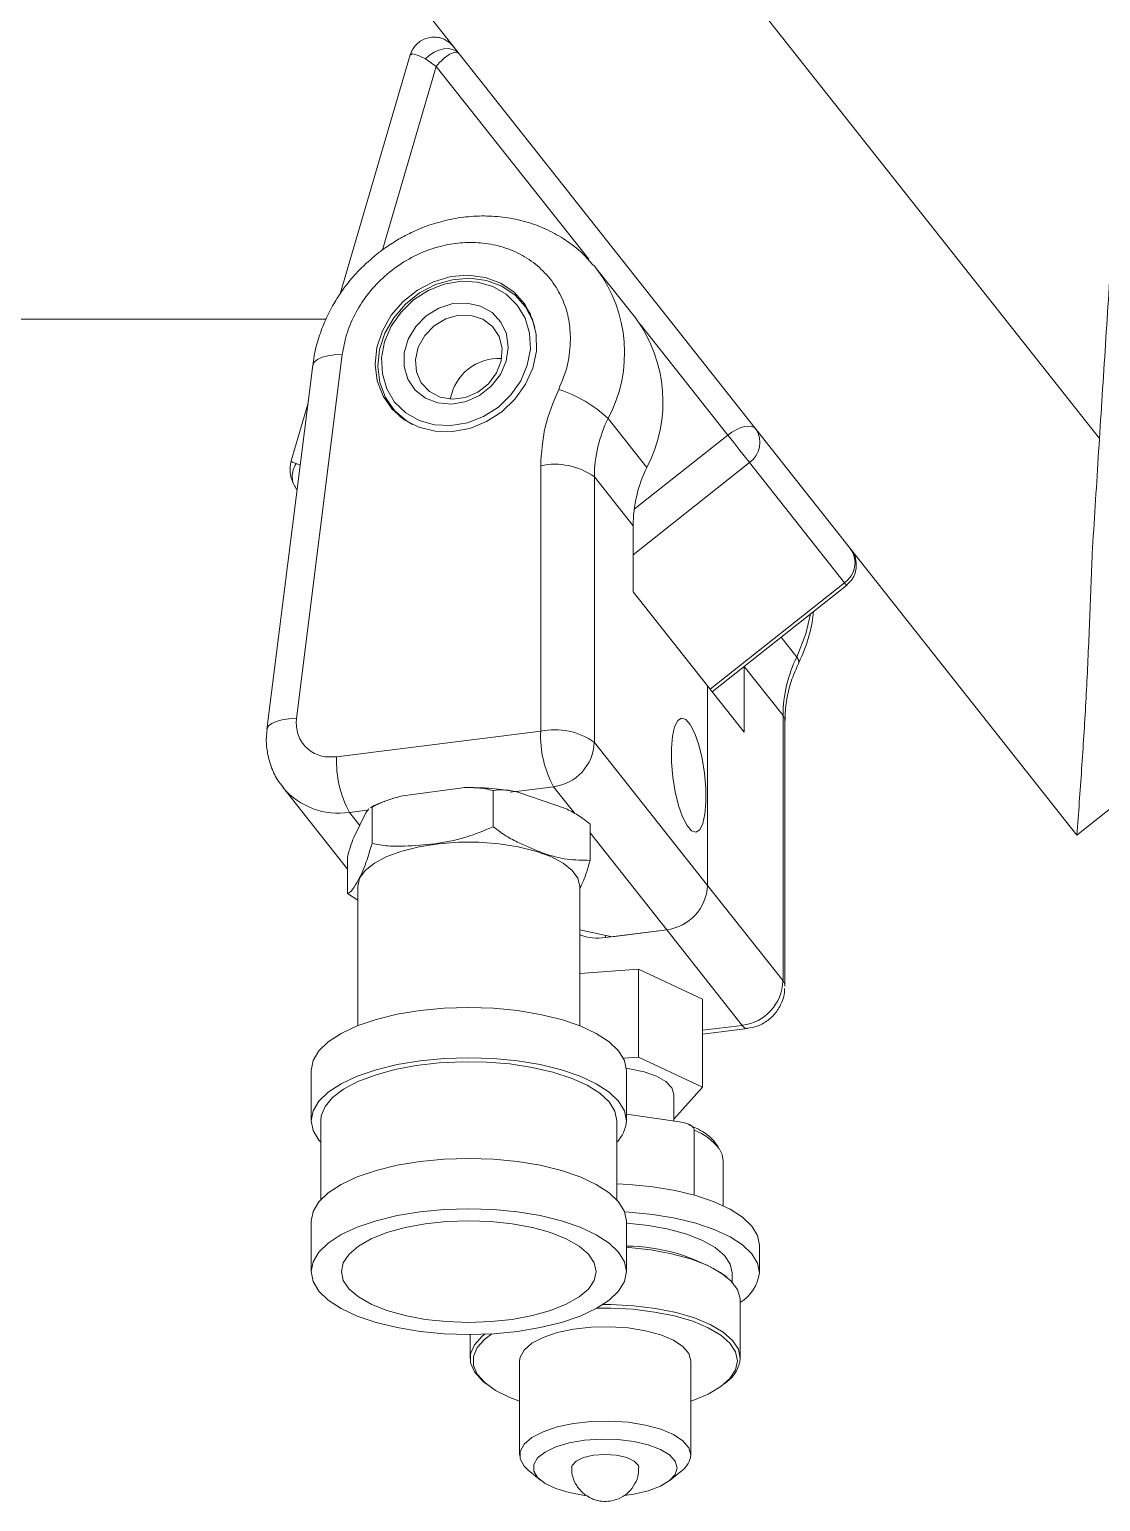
# Model space of a CAD drawing. Header units: millimetres. Extents: x -133 to 8217, y -787 to 7844.
# Drawn here: x 1744.2 to 1843.4, y 6472.9 to 6609.3 of the extents above; entities that cross this region are included whole.
import ezdxf

# ---------------------------------------------------------------- set-up
doc = ezdxf.new("R2010")
doc.units = ezdxf.units.MM
doc.header["$MEASUREMENT"] = 0
doc.layers.add('00_pen 0.10', color=140, linetype='Continuous')
doc.layers.add('00_pen 0.25', color=3, linetype='Continuous')

msp = doc.modelspace()

# ---------------------------------------------------------------- linework, layer by layer
at = {"layer": '00_pen 0.10', "lineweight": 15}
for radius in [2500, 2412.94]:
    msp.add_arc((1864.04, 4407.22), radius, 60, 120, dxfattribs=at)
at = {"layer": '00_pen 0.25', "lineweight": 15}
for p, q in [((1843.31, 6571.4), (1782.51, 6648.27)), ((1780.16, 6611.87), (1841.22, 6534.67)), ((1779.46, 6606.92), (1772.96, 6584.79)), ((1776.88, 6588.86), (1781.87, 6605.86)), ((1781.87, 6605.86), (1780.87, 6606.56)), ((1781.87, 6605.86), (1795.99, 6588.01)), ((1796.72, 6587.12), (1796.48, 6587.41)), ((1800.31, 6582.58), (1796.72, 6587.12)), ((1790.07, 6583.69), (1789.92, 6583.89)), ((1699.04, 6582.46), (1771.64, 6582.46)), ((1800.74, 6582), (1808.87, 6571.71)), ((1768.92, 6545.47), (1773.16, 6579.19)), ((1770.42, 6578.18), (1766.18, 6544.46)), ((1769.97, 6574.59), (1768.42, 6569.32)), ((1777.77, 6574.27), (1777.92, 6574.08)), ((1797.79, 6573.26), (1801.38, 6568.72)), ((1800.21, 6564.86), (1808.87, 6571.71)), ((1768.87, 6569.09), (1769.26, 6568.94)), ((1810.89, 6569.17), (1800.1, 6560.64)), ((1810.89, 6569.17), (1819.69, 6558.04)), ((1791.54, 6568.87), (1791.54, 6544.29)), ((1796.51, 6543.26), (1796.51, 6567.84)), ((1800.1, 6563.3), (1796.51, 6567.84)), ((1768.78, 6566.96), (1768.93, 6566.69)), ((1800.1, 6563.3), (1800.1, 6557.21)), ((1842.63, 6560.73), (1842.59, 6559.61)), ((1806.99, 6548.5), (1800.1, 6557.21)), ((1807.24, 6548.19), (1819.69, 6558.04)), ((1807.42, 6547.95), (1819.88, 6557.8)), ((1819.69, 6558.04), (1819.88, 6557.8)), ((1813.81, 6553), (1815.26, 6551.16)), ((1810.4, 6550.29), (1810.4, 6544.2)), ((1813.99, 6545.75), (1810.4, 6550.29)), ((1806.99, 6530.01), (1806.99, 6548.5)), ((1806.99, 6548.5), (1806.99, 6530.01)), ((1810.4, 6544.2), (1806.99, 6548.5)), ((1768.89, 6545.03), (1768.92, 6545.47)), ((1813.99, 6545.75), (1813.99, 6521.16)), ((1814.17, 6520.69), (1814.17, 6545.27)), ((1791.54, 6544.29), (1772.62, 6541.91)), ((1796.51, 6543.26), (1806.99, 6530.01)), ((1767.64, 6539.11), (1773.64, 6531.52)), ((1778.77, 6538.31), (1784.3, 6539.06)), ((1789.28, 6538.71), (1792.73, 6539.15)), ((1794.69, 6536.67), (1792.73, 6539.15)), ((1787.15, 6538.8), (1787.15, 6535.45)), ((1788.71, 6538.64), (1789.18, 6538.7)), ((1789.43, 6538.66), (1793.84, 6537.13)), ((1773.82, 6536.77), (1775.46, 6536.98)), ((1774.77, 6535.57), (1773.82, 6536.77)), ((1774.22, 6534.45), (1775.34, 6536.74)), ((1775.34, 6536.74), (1775.63, 6537.11)), ((1775.78, 6537.2), (1775.92, 6537.27)), ((1775.92, 6533.91), (1775.92, 6537.27)), ((1796.11, 6535.69), (1796.11, 6532.33)), ((1803.21, 6525.9), (1796.11, 6534.88)), ((1841.22, 6534.67), (1841.22, 6534.67)), ((1773.64, 6532.62), (1773.64, 6529.26)), ((1774.59, 6529.91), (1774.59, 6517.01)), ((1795.16, 6517.01), (1795.16, 6529.91)), ((1806.99, 6530.01), (1813.99, 6521.16)), ((1773.64, 6529.26), (1774.59, 6528.65)), ((1795.16, 6525.88), (1798.15, 6525.26)), ((1803.21, 6525.9), (1797.54, 6525.18)), ((1797.54, 6525.39), (1797.54, 6525.18)), ((1798.15, 6525.26), (1803.21, 6525.9)), ((1810.21, 6517.05), (1803.21, 6525.9)), ((1795.16, 6521.86), (1800.61, 6522.25)), ((1800.61, 6522.25), (1806.54, 6519.47)), ((1800.61, 6522.25), (1800.61, 6514.1)), ((1806.54, 6511.31), (1806.54, 6519.47)), ((1810.21, 6517.05), (1806.54, 6516.59)), ((1806.54, 6516.23), (1810.7, 6516.76)), ((1800.61, 6514.1), (1799.2, 6514)), ((1806.54, 6511.31), (1800.61, 6514.1)), ((1770.27, 6512.88), (1770.27, 6508.22)), ((1799.48, 6508.22), (1799.48, 6512.88)), ((1803.87, 6508.35), (1806.54, 6511.31)), ((1803.87, 6508.2), (1803.87, 6510.66)), ((1771.16, 6508.22), (1771.16, 6500.9)), ((1798.59, 6500.9), (1798.59, 6508.22)), ((1799.48, 6508.83), (1804.39, 6508.12)), ((1805.76, 6507.34), (1805.76, 6501.34)), ((1808.44, 6500.36), (1808.44, 6504.49)), ((1770.27, 6498.9), (1770.27, 6494.24)), ((1799.48, 6494.24), (1799.48, 6498.9)), ((1811.81, 6494.12), (1811.81, 6496.68)), ((1809.27, 6493.27), (1809.27, 6494.12)), ((1808.78, 6493.73), (1808.56, 6493.92)), ((1810.03, 6486.2), (1810.03, 6491.56)), ((1785.01, 6488.42), (1785.01, 6486.2)), ((1789.58, 6485.97), (1789.58, 6477.24)), ((1805.46, 6477.24), (1805.46, 6485.97)), ((1786.25, 6484.04), (1786.48, 6483.85)), ((1808.56, 6483.85), (1808.78, 6484.03)), ((1790.37, 6475.86), (1791.51, 6474.92)), ((1803.52, 6474.91), (1804.67, 6475.86))]:
    msp.add_line(p, q, dxfattribs=at)
at = {"layer": '00_pen 0.25', "lineweight": 15, "flags": 128}
for points in [[(1780.87, 6606.56), (1781.24, 6606.9), (1781.67, 6607.17), (1782.11, 6607.37), (1782.56, 6607.48), (1782.99, 6607.51), (1783.38, 6607.44), (1783.71, 6607.29), (1783.97, 6607.05)], [(1787.95, 6573.88), (1789.17, 6575.06), (1790.14, 6576.43), (1790.81, 6577.93), (1791.14, 6579.49), (1791.13, 6581.05), (1790.76, 6582.52), (1790.07, 6583.84), (1789.08, 6584.94), (1787.84, 6585.78), (1786.4, 6586.32), (1784.83, 6586.53), (1783.22, 6586.39), (1781.62, 6585.92), (1780.12, 6585.15), (1778.79, 6584.09), (1777.69, 6582.82), (1776.87, 6581.37), (1776.37, 6579.83), (1776.21, 6578.26), (1776.4, 6576.74), (1776.93, 6575.33), (1777.78, 6574.11), (1778.9, 6573.14), (1780.25, 6572.44), (1781.76, 6572.07), (1783.36, 6572.04), (1784.97, 6572.34), (1786.53, 6572.96), (1787.95, 6573.88)], [(1779.65, 6572.7), (1779.11, 6573.03), (1778, 6573.99), (1777.17, 6575.2), (1776.64, 6576.58), (1776.45, 6578.08), (1776.61, 6579.63), (1777.11, 6581.16), (1777.92, 6582.58), (1779.01, 6583.84), (1780.32, 6584.88), (1781.8, 6585.65), (1783.37, 6586.11), (1784.97, 6586.24), (1786.51, 6586.04), (1787.93, 6585.51), (1789.16, 6584.68), (1790.14, 6583.59), (1790.82, 6582.29), (1791.01, 6581.69)], [(1787.62, 6574.31), (1786.25, 6573.43), (1784.76, 6572.85), (1783.22, 6572.59), (1781.7, 6572.67), (1780.28, 6573.07), (1779.03, 6573.79), (1778.01, 6574.78), (1777.28, 6576), (1776.87, 6577.38), (1776.8, 6578.86), (1777.08, 6580.36), (1777.69, 6581.8), (1778.6, 6583.11), (1779.76, 6584.24), (1781.12, 6585.11), (1782.61, 6585.7), (1784.16, 6585.96), (1785.68, 6585.88), (1787.1, 6585.47), (1788.35, 6584.76), (1789.37, 6583.76), (1790.1, 6582.55), (1790.51, 6581.16), (1790.58, 6579.69), (1790.3, 6578.19), (1789.69, 6576.75), (1788.78, 6575.43), (1787.62, 6574.31)], [(1780.93, 6582.76), (1782.11, 6583.48), (1783.4, 6583.89), (1784.72, 6583.95), (1785.96, 6583.67), (1787.03, 6583.07), (1787.85, 6582.18), (1788.37, 6581.08), (1788.53, 6579.84), (1788.34, 6578.56), (1787.8, 6577.33), (1786.96, 6576.25), (1785.88, 6575.39), (1784.63, 6574.82), (1783.31, 6574.58), (1782.02, 6574.69), (1780.86, 6575.14), (1779.9, 6575.89), (1779.23, 6576.9), (1778.88, 6578.08), (1778.9, 6579.35), (1779.26, 6580.61), (1779.96, 6581.78), (1780.93, 6582.76)], [(1781.66, 6581.84), (1780.79, 6580.94), (1780.2, 6579.86), (1779.94, 6578.7), (1780.03, 6577.57), (1780.48, 6576.55), (1781.23, 6575.75), (1782.23, 6575.23), (1783.38, 6575.05), (1784.57, 6575.2), (1785.72, 6575.69), (1786.7, 6576.47), (1787.44, 6577.47), (1787.87, 6578.6), (1787.96, 6579.76), (1787.68, 6580.85), (1787.08, 6581.77), (1786.19, 6582.44), (1785.11, 6582.79), (1783.92, 6582.81), (1782.74, 6582.48), (1781.66, 6581.84)], [(1790.63, 6582.85), (1790.29, 6583.4), (1790.07, 6583.69)], [(1770.42, 6578.18), (1770.43, 6578.23), (1770.57, 6578.49), (1770.86, 6578.73), (1771.28, 6578.92), (1771.82, 6579.06), (1772.45, 6579.15), (1773.16, 6579.19)], [(1777.92, 6574.08), (1778.15, 6573.8), (1778.61, 6573.35)], [(1808.87, 6571.71), (1809.25, 6571.99), (1809.64, 6572.21), (1810.03, 6572.38), (1810.41, 6572.5), (1810.75, 6572.54), (1811.05, 6572.52), (1811.29, 6572.44), (1811.46, 6572.29)], [(1808.87, 6571.71), (1809.14, 6571.38), (1809.42, 6571.02), (1809.71, 6570.65), (1810, 6570.29), (1810.27, 6569.95), (1810.51, 6569.64), (1810.72, 6569.38), (1810.89, 6569.17)], [(1816.55, 6555.17), (1816.1, 6553.3), (1815.26, 6551.16)], [(1841.22, 6534.67), (1844.05, 6536.91), (1846.95, 6539.2), (1849.91, 6541.54), (1852.92, 6543.93), (1855.99, 6546.36), (1859.11, 6548.82), (1862.27, 6551.32), (1865.47, 6553.85)], [(1815.44, 6550.63), (1815.46, 6550.68), (1815.43, 6550.89), (1815.26, 6551.16)], [(1766.18, 6544.46), (1766.19, 6544.51), (1766.33, 6544.78), (1766.62, 6545.01), (1767.04, 6545.2), (1767.58, 6545.35), (1768.21, 6545.44), (1768.92, 6545.47)], [(1805.91, 6534.93), (1805.51, 6535.06), (1805.1, 6535.55), (1804.69, 6536.35), (1804.32, 6537.42), (1804.01, 6538.67), (1803.79, 6540.04), (1803.67, 6541.41), (1803.65, 6542.71), (1803.75, 6543.83), (1803.94, 6544.71), (1804.23, 6545.28), (1804.58, 6545.51), (1804.99, 6545.38), (1805.4, 6544.9), (1805.81, 6544.09), (1806.18, 6543.03), (1806.49, 6541.77), (1806.71, 6540.4), (1806.83, 6539.03), (1806.85, 6537.73), (1806.75, 6536.61), (1806.56, 6535.73), (1806.27, 6535.16), (1805.91, 6534.93)], [(1814.17, 6545.27), (1814.15, 6545.44), (1813.99, 6545.75)], [(1795.16, 6529.91), (1794.99, 6530.67), (1794.47, 6531.4), (1793.62, 6532.07), (1792.48, 6532.68), (1791.07, 6533.19), (1789.46, 6533.59), (1787.69, 6533.86), (1785.82, 6534), (1783.92, 6534), (1782.06, 6533.86), (1780.29, 6533.59), (1778.67, 6533.19), (1777.27, 6532.68), (1776.13, 6532.07), (1775.28, 6531.4), (1774.76, 6530.67), (1774.59, 6529.91)], [(1813.99, 6521.16), (1814.15, 6520.86), (1814.17, 6520.69)], [(1799.48, 6512.88), (1799.3, 6513.79), (1798.76, 6514.68), (1797.89, 6515.52), (1796.69, 6516.3), (1795.2, 6516.99), (1793.46, 6517.59), (1791.5, 6518.06), (1789.39, 6518.41), (1787.16, 6518.63), (1784.87, 6518.7), (1782.59, 6518.63), (1780.36, 6518.42), (1778.24, 6518.07), (1776.29, 6517.59), (1774.55, 6517), (1773.06, 6516.3), (1771.86, 6515.52), (1770.98, 6514.68), (1770.45, 6513.79), (1770.27, 6512.88)], [(1771.16, 6506.22), (1770.98, 6506.42), (1770.45, 6507.31), (1770.27, 6508.22), (1770.45, 6509.13), (1770.98, 6510.02), (1771.86, 6510.86), (1773.06, 6511.64), (1774.54, 6512.34), (1776.29, 6512.93), (1778.24, 6513.41), (1780.36, 6513.76), (1782.59, 6513.97), (1784.87, 6514.04), (1787.16, 6513.97), (1789.39, 6513.76), (1791.5, 6513.41), (1793.46, 6512.93), (1795.2, 6512.33), (1796.69, 6511.64), (1797.89, 6510.86), (1798.76, 6510.02), (1799.3, 6509.13), (1799.48, 6508.22), (1799.48, 6508.22)], [(1798.59, 6508.22), (1798.41, 6509.09), (1797.88, 6509.95), (1797.02, 6510.76), (1795.84, 6511.5), (1794.37, 6512.16), (1792.66, 6512.72), (1790.75, 6513.16), (1788.69, 6513.47), (1786.53, 6513.65), (1784.32, 6513.68), (1782.13, 6513.58), (1780.01, 6513.33), (1778.02, 6512.95), (1776.2, 6512.45), (1774.61, 6511.84), (1773.28, 6511.14), (1772.26, 6510.36), (1771.56, 6509.53), (1771.2, 6508.66), (1771.16, 6508.22)], [(1803.87, 6510.66), (1803.69, 6511.27), (1803.14, 6511.84), (1802.27, 6512.34), (1801.13, 6512.75), (1799.77, 6513.03), (1799.47, 6513.07)], [(1808.44, 6504.49), (1808.34, 6505.09), (1808.06, 6505.63)], [(1799.48, 6498.9), (1799.3, 6499.81), (1798.76, 6500.7), (1797.88, 6501.54), (1796.69, 6502.32), (1795.2, 6503.02), (1793.46, 6503.61), (1791.5, 6504.09), (1789.38, 6504.44), (1787.16, 6504.65), (1784.87, 6504.72), (1782.59, 6504.65), (1780.36, 6504.44), (1778.24, 6504.09), (1776.29, 6503.61), (1774.54, 6503.02), (1773.06, 6502.32), (1771.86, 6501.55), (1770.98, 6500.7), (1770.45, 6499.81), (1770.27, 6498.9)], [(1811.81, 6496.68), (1811.63, 6497.58), (1811.11, 6498.45), (1810.25, 6499.27), (1809.08, 6500.03), (1807.62, 6500.71), (1805.92, 6501.29), (1804.01, 6501.76), (1801.93, 6502.1), (1799.75, 6502.31), (1798.59, 6502.37)], [(1799.48, 6494.24), (1799.3, 6493.33), (1798.76, 6492.44), (1797.88, 6491.6), (1796.69, 6490.82), (1795.2, 6490.12), (1793.46, 6489.53), (1791.5, 6489.05), (1789.38, 6488.7), (1787.16, 6488.49), (1784.87, 6488.42), (1782.59, 6488.49), (1780.36, 6488.7), (1778.24, 6489.05), (1776.29, 6489.53), (1774.54, 6490.12), (1773.06, 6490.82), (1771.86, 6491.6), (1770.98, 6492.44), (1770.45, 6493.33), (1770.27, 6494.24), (1770.45, 6495.15), (1770.98, 6496.04), (1771.86, 6496.89), (1773.06, 6497.67), (1774.54, 6498.36), (1776.29, 6498.95), (1778.24, 6499.43), (1780.36, 6499.78), (1782.59, 6499.99), (1784.87, 6500.07), (1787.16, 6499.99), (1789.38, 6499.78), (1791.5, 6499.43), (1793.46, 6498.95), (1795.2, 6498.36), (1796.69, 6497.66), (1797.88, 6496.88), (1798.76, 6496.04), (1799.3, 6495.15), (1799.48, 6494.24)], [(1799.31, 6499.78), (1799.75, 6499.75), (1801.93, 6499.54), (1804.01, 6499.2), (1805.92, 6498.73), (1807.62, 6498.15), (1809.08, 6497.47), (1810.25, 6496.71), (1811.11, 6495.88), (1811.63, 6495.01), (1811.81, 6494.12)], [(1796.67, 6494.24), (1796.49, 6493.42), (1795.96, 6492.63), (1795.09, 6491.89), (1793.91, 6491.22), (1792.46, 6490.64), (1790.77, 6490.17), (1788.91, 6489.82), (1786.92, 6489.61), (1784.87, 6489.54), (1782.82, 6489.61), (1780.84, 6489.82), (1778.97, 6490.17), (1777.29, 6490.64), (1775.83, 6491.22), (1774.65, 6491.89), (1773.78, 6492.63), (1773.25, 6493.43), (1773.07, 6494.24), (1773.25, 6495.06), (1773.78, 6495.85), (1774.65, 6496.59), (1775.83, 6497.27), (1777.29, 6497.85), (1778.97, 6498.32), (1780.84, 6498.66), (1782.82, 6498.88), (1784.87, 6498.95), (1786.92, 6498.88), (1788.91, 6498.66), (1790.77, 6498.32), (1792.46, 6497.85), (1793.91, 6497.27), (1795.09, 6496.59), (1795.96, 6495.85), (1796.49, 6495.06), (1796.67, 6494.24)], [(1799.48, 6498.74), (1799.56, 6498.74), (1801.54, 6498.52), (1803.39, 6498.18), (1805.07, 6497.71), (1806.52, 6497.13), (1807.69, 6496.46), (1808.56, 6495.72), (1809.09, 6494.94), (1809.27, 6494.12)], [(1799.48, 6496.49), (1799.69, 6496.47), (1801.74, 6496.26)], [(1801.74, 6496.26), (1803.67, 6495.9), (1805.42, 6495.43), (1806.95, 6494.84), (1808.2, 6494.16), (1809.15, 6493.4), (1809.76, 6492.59), (1810.02, 6491.75), (1810.03, 6491.56)], [(1796.74, 6490.85), (1798.04, 6490.85), (1800.1, 6490.75), (1802.09, 6490.5), (1803.94, 6490.13), (1805.62, 6489.64), (1807.05, 6489.04), (1808.22, 6488.35), (1809.07, 6487.6), (1809.6, 6486.8), (1809.77, 6485.97)], [(1797.31, 6491.19), (1798.05, 6491.19), (1800.15, 6491.08), (1802.18, 6490.83), (1804.08, 6490.45), (1805.78, 6489.95), (1807.25, 6489.34), (1808.44, 6488.64), (1809.31, 6487.86), (1809.85, 6487.05), (1810.03, 6486.2)], [(1789.58, 6485.97), (1789.63, 6486.31), (1790, 6486.98), (1790.72, 6487.6), (1791.76, 6488.15), (1793.06, 6488.59), (1794.58, 6488.91), (1796.23, 6489.09), (1797.95, 6489.13), (1799.64, 6489.02), (1801.24, 6488.77), (1802.66, 6488.38), (1803.84, 6487.89), (1804.72, 6487.3), (1805.27, 6486.65), (1805.46, 6485.97), (1805.46, 6485.97)], [(1786.25, 6484.04), (1786.12, 6484.15), (1785.41, 6484.95), (1785.05, 6485.78), (1785.05, 6486.63), (1785.41, 6487.46), (1786.12, 6488.26), (1786.35, 6488.45)], [(1789.58, 6482.25), (1788.67, 6482.59), (1787.36, 6483.23), (1786.35, 6483.96), (1785.66, 6484.74), (1785.31, 6485.56), (1785.31, 6486.39), (1785.66, 6487.2), (1786.35, 6487.98), (1787, 6488.48)], [(1809.77, 6485.97), (1809.6, 6485.14), (1809.07, 6484.34), (1808.22, 6483.59), (1807.05, 6482.9), (1805.62, 6482.3), (1805.46, 6482.25)], [(1790.37, 6475.86), (1790, 6476.23), (1789.63, 6476.89), (1789.63, 6477.58), (1790, 6478.25), (1790.72, 6478.87), (1791.76, 6479.41), (1793.06, 6479.86), (1794.58, 6480.18), (1796.23, 6480.36), (1797.95, 6480.4), (1799.64, 6480.29), (1801.24, 6480.03), (1802.66, 6479.65), (1803.84, 6479.15), (1804.72, 6478.56), (1805.27, 6477.92), (1805.46, 6477.24), (1805.46, 6477.24)], [(1795.7, 6473.51), (1795.61, 6473.52), (1794.18, 6473.77), (1792.94, 6474.14), (1791.95, 6474.61), (1791.25, 6475.16), (1790.9, 6475.76), (1790.9, 6476.38), (1791.25, 6476.98), (1791.95, 6477.53), (1792.94, 6478.01), (1794.18, 6478.37), (1795.61, 6478.62), (1797.13, 6478.73), (1798.68, 6478.69), (1800.16, 6478.51), (1801.5, 6478.2), (1802.63, 6477.78), (1803.48, 6477.26), (1804.01, 6476.68), (1804.19, 6476.07), (1804.19, 6476.07)], [(1794.4, 6476.07), (1794.44, 6476.28), (1794.81, 6476.69), (1795.5, 6477.02), (1796.44, 6477.24), (1797.5, 6477.31), (1798.57, 6477.24)], [(1798.57, 6477.24), (1799.51, 6477.03), (1800.21, 6476.7), (1800.59, 6476.29), (1800.64, 6476.07)], [(1804.19, 6476.07), (1804.01, 6475.46), (1803.48, 6474.88), (1802.63, 6474.36), (1801.5, 6473.94), (1800.16, 6473.63), (1799.31, 6473.51)]]:
    msp.add_lwpolyline(points, dxfattribs=at)
at = {"layer": '00_pen 0.25', "lineweight": 15}
for centre, radius, start, end in [((1786.38, 6579.35), 12.93, 331.8922, 36.9285), ((1789.73, 6574.79), 13.14, 332.461, 36.3597), ((1787.68, 6574.23), 4.59, 87.0266, 169.6562), ((1789.64, 6564.63), 11.86, 46.6489, 72.5172), ((1809.02, 6567.76), 12.51, 153.8917, 179.6022), ((1809.6, 6571.02), 2.25, 304.7736, 34.254), ((1792.86, 6562.73), 6.29, 54.4566, 102.0883), ((1812.61, 6563.22), 12.51, 153.8925, 179.6015), ((1818.41, 6559.89), 2.25, 304.77, 34.2574), ((1826.5, 6545.66), 12.51, 153.8922, 179.6018), ((1792.86, 6538.14), 6.29, 54.4567, 102.0882), ((1801.51, 6543.89), 9.98, 177.7196, 208.3811), ((1792.2, 6543.43), 4.31, 277.0587, 357.7255), ((1782.6, 6541.51), 9.98, 177.7202, 208.3807), ((1772.79, 6543.39), 6.7, 220.28, 278.8184), ((1802.68, 6530.18), 4.31, 277.0587, 357.7255), ((1796.85, 6529.9), 4.77, 249.248, 278.3866), ((1809.68, 6521.33), 4.31, 277.0635, 357.7241), ((1810.69, 6517.3), 0.544, 206.9052, 271.0635), ((1796.35, 6508.41), 3.13, 315.5134, 356.5132), ((1803.92, 6502.48), 5.2, 37.2986, 69.2391), ((1799.39, 6479.72), 16.89, 57.159, 89.721), ((1808.03, 6494.62), 3.81, 301.6873, 352.5778), ((1807.05, 6486.47), 2.99, 305.4419, 354.8611), ((1803.45, 6477.47), 2.02, 306.9755, 353.3226)]:
    msp.add_arc(centre, radius, start, end, dxfattribs=at)
for points, knots in [([(1846.77, 6625.51), (1846.66, 6623.77), (1846.45, 6620.54), (1846.16, 6616.04), (1845.92, 6612.23), (1845.68, 6608.42), (1845.34, 6603.16), (1844.9, 6596.31), (1844.36, 6587.82), (1843.79, 6578.93), (1843.2, 6569.71), (1842.82, 6563.69), (1842.63, 6560.73)], [0, 0, 0, 0, 0.079315, 0.147989, 0.206022, 0.253816, 0.32261, 0.447113, 0.568791, 0.714689, 0.859775, 1, 1, 1, 1]), ([(1783.59, 6607.53), (1783.51, 6607.63), (1783.31, 6607.89), (1782.89, 6608.24), (1782.38, 6608.48), (1781.86, 6608.59), (1781.3, 6608.57), (1780.75, 6608.42), (1780.26, 6608.13), (1779.89, 6607.77), (1779.61, 6607.36), (1779.51, 6607.07), (1779.46, 6606.94)], [0, 0, 0, 0, 0.095014, 0.238313, 0.325597, 0.422238, 0.526721, 0.633058, 0.735265, 0.831173, 0.91963, 1, 1, 1, 1]), ([(1783.97, 6607.05), (1783.88, 6607.11), (1783.75, 6607.2), (1783.42, 6607.13), (1783.04, 6606.96), (1782.49, 6606.58), (1782.07, 6606.1), (1781.87, 6605.86)], [0, 0, 0, 0, 0.238929, 0.366944, 0.500354, 0.749727, 1, 1, 1, 1]), ([(1779.5, 6606.91), (1779.52, 6606.96), (1779.56, 6607.07), (1780.04, 6606.96), (1780.6, 6606.69), (1780.87, 6606.56)], [0, 0, 0, 0, 0.254094, 0.63273, 1, 1, 1, 1]), ([(1796.44, 6587.42), (1796.11, 6587.79), (1795.34, 6588.69), (1793.89, 6589.79), (1792.19, 6590.76), (1790.4, 6591.45), (1788.51, 6591.88), (1786.57, 6592.05), (1784.63, 6591.96), (1782.75, 6591.64), (1781.05, 6591.13), (1779.63, 6590.53), (1778.36, 6589.86), (1777.31, 6589.2), (1776.65, 6588.7), (1776.39, 6588.5)], [0, 0, 0, 0, 0.069248, 0.164418, 0.252255, 0.34029, 0.428413, 0.516367, 0.603646, 0.689172, 0.770007, 0.837327, 0.892094, 0.957295, 1, 1, 1, 1]), ([(1773.16, 6579.19), (1773.27, 6579.79), (1773.49, 6581.04), (1774.27, 6582.9), (1775.39, 6584.69), (1776.86, 6586.31), (1778.6, 6587.65), (1780.49, 6588.66), (1782.43, 6589.3), (1784.34, 6589.59), (1786.24, 6589.55), (1788.11, 6589.17), (1789.89, 6588.41), (1791.47, 6587.28), (1792.75, 6585.85), (1793.66, 6584.19), (1794.2, 6582.43), (1794.27, 6581.2), (1794.3, 6580.6)], [0, 0, 0, 0, 0.058585, 0.120402, 0.184575, 0.250001, 0.315426, 0.379602, 0.441417, 0.5, 0.558584, 0.6204, 0.684577, 0.750002, 0.815424, 0.879602, 0.941419, 1, 1, 1, 1]), ([(1776.39, 6588.5), (1775.83, 6588.02), (1775.04, 6587.35), (1774, 6586.21), (1773.17, 6585.16), (1772.32, 6583.84), (1771.56, 6582.36), (1770.96, 6580.75), (1770.57, 6579.34), (1770.48, 6578.46), (1770.45, 6578.17)], [0, 0, 0, 0, 0.1781021, 0.2517731, 0.3737702, 0.5007081, 0.6369954, 0.7793625, 0.9265461, 1, 1, 1, 1]), ([(1794.3, 6580.6), (1794.26, 6579.81), (1794.16, 6578.24), (1793.52, 6576.71), (1793.21, 6575.95)], [0, 0, 0, 0, 0.500007, 1, 1, 1, 1]), ([(1793.21, 6575.95), (1792.72, 6574.79), (1791.76, 6572.47), (1791.61, 6570.07), (1791.54, 6568.87)], [0, 0, 0, 0, 0.499988, 1, 1, 1, 1]), ([(1768.43, 6569.32), (1768.4, 6569.2), (1768.33, 6568.95), (1768.3, 6568.38), (1768.4, 6567.67), (1768.64, 6567.2), (1768.76, 6566.95)], [0, 0, 0, 0, 0.200052, 0.42991, 0.696963, 1, 1, 1, 1]), ([(1768.44, 6569.31), (1768.43, 6569.31), (1768.39, 6569.28), (1768.51, 6569.21), (1768.76, 6569.13), (1768.87, 6569.09)], [0, 0, 0, 0, 0.087336, 0.570453, 1, 1, 1, 1]), ([(1768.87, 6569.09), (1768.77, 6568.89), (1768.57, 6568.49), (1768.5, 6567.83), (1768.57, 6567.3), (1768.73, 6567.04), (1768.78, 6566.96)], [0, 0, 0, 0, 0.2804694, 0.5733409, 0.866084, 1, 1, 1, 1]), ([(1819.88, 6557.8), (1820.09, 6558.01), (1820.39, 6558.3), (1820.66, 6558.86), (1820.8, 6559.42), (1820.77, 6560.11), (1820.6, 6560.73), (1820.34, 6561.02), (1820.24, 6561.13)], [0, 0, 0, 0, 0.2323453, 0.3326515, 0.5012426, 0.6843207, 0.8880083, 1, 1, 1, 1]), ([(1842.59, 6559.61), (1842.51, 6557.49), (1842.35, 6553.24), (1842.06, 6546.96), (1841.66, 6540.76), (1841.37, 6536.7), (1841.22, 6534.67)], [0, 0, 0, 0, 0.250157, 0.49999, 0.749822, 1, 1, 1, 1]), ([(1815.43, 6550.63), (1815.5, 6550.77), (1815.84, 6551.42), (1816.28, 6552.68), (1816.68, 6554.13), (1816.77, 6555.04), (1816.81, 6555.38)], [0, 0, 0, 0, 0.093753, 0.439305, 0.796548, 1, 1, 1, 1]), ([(1814.2, 6545.28), (1814.19, 6545.53), (1814.17, 6546.31), (1814.4, 6547.67), (1814.81, 6549.22), (1815.26, 6550.19), (1815.46, 6550.62)], [0, 0, 0, 0, 0.1439598, 0.4505778, 0.7510733, 1, 1, 1, 1]), ([(1766.21, 6544.46), (1766.17, 6544.2), (1766.08, 6543.51), (1766.18, 6542.35), (1766.52, 6541.04), (1767.03, 6539.91), (1767.52, 6539.31), (1767.71, 6539.07)], [0, 0, 0, 0, 0.133282, 0.3614452, 0.5971859, 0.8406631, 1, 1, 1, 1]), ([(1772.62, 6541.91), (1772.16, 6541.9), (1771.43, 6541.88), (1770.57, 6542.22), (1769.97, 6542.61), (1769.49, 6543.12), (1769.02, 6543.9), (1768.94, 6544.59), (1768.89, 6545.03)], [0, 0, 0, 0, 0.2394617, 0.3683671, 0.499996, 0.6316522, 0.7605462, 1, 1, 1, 1]), ([(1784.3, 6539.06), (1784.78, 6539.07), (1785.76, 6539.1), (1786.68, 6538.9), (1787.15, 6538.8)], [0, 0, 0, 0, 0.495183, 1, 1, 1, 1]), ([(1788.81, 6538.78), (1788.49, 6538.82), (1787.81, 6538.92), (1786.5, 6539.04), (1785.49, 6539.06), (1784.87, 6539.07)], [0, 0, 0, 0, 0.249135, 0.536314, 1, 1, 1, 1]), ([(1777.09, 6537.8), (1777.07, 6537.8), (1776.62, 6537.64), (1776.17, 6537.46), (1775.79, 6537.23), (1775.77, 6537.22)], [0, 0, 0, 0, 0.046988, 0.951788, 1, 1, 1, 1]), ([(1775.92, 6537.27), (1776.37, 6537.49), (1777.3, 6537.94), (1778.27, 6538.18), (1778.77, 6538.31)], [0, 0, 0, 0, 0.4931426, 1, 1, 1, 1]), ([(1787.15, 6538.8), (1787.52, 6538.84), (1788.25, 6538.9), (1789.03, 6538.74), (1789.43, 6538.66)], [0, 0, 0, 0, 0.49315, 1, 1, 1, 1]), ([(1793.84, 6537.13), (1794.22, 6536.94), (1795, 6536.56), (1795.74, 6535.98), (1796.11, 6535.69)], [0, 0, 0, 0, 0.495203, 1, 1, 1, 1]), ([(1787.15, 6535.45), (1786.28, 6535.09), (1783.6, 6533.98), (1780.26, 6533.68), (1777.38, 6533.61), (1776.41, 6533.81), (1775.92, 6533.91)], [0, 0, 0, 0, 0.238816, 0.730225, 0.863761, 1, 1, 1, 1]), ([(1796.11, 6532.33), (1795.41, 6532.34), (1793.27, 6532.34), (1790.61, 6533.42), (1788.32, 6534.54), (1787.54, 6535.14), (1787.15, 6535.45)], [0, 0, 0, 0, 0.238814, 0.730224, 0.863757, 1, 1, 1, 1]), ([(1773.64, 6532.62), (1773.73, 6532.97), (1773.92, 6533.67), (1774.12, 6534.19), (1774.22, 6534.45)], [0, 0, 0, 0, 0.493178, 1, 1, 1, 1]), ([(1775.92, 6533.91), (1775.74, 6533.31), (1775.2, 6531.46), (1774.52, 6530.23), (1773.93, 6529.37), (1773.74, 6529.3), (1773.64, 6529.26)], [0, 0, 0, 0, 0.238812, 0.730224, 0.863765, 1, 1, 1, 1]), ([(1795.16, 6529.75), (1795.27, 6529.96), (1795.49, 6530.36), (1795.81, 6531.24), (1796.01, 6531.97), (1796.11, 6532.33)], [0, 0, 0, 0, 0.354217, 0.673876, 1, 1, 1, 1]), ([(1810.7, 6516.78), (1811, 6516.83), (1811.67, 6516.94), (1812.61, 6517.47), (1813.43, 6518.28), (1813.91, 6519.21), (1814.14, 6519.96), (1814.13, 6520.34), (1814.13, 6520.47)], [0, 0, 0, 0, 0.16454, 0.36926, 0.576348, 0.79047, 0.929363, 1, 1, 1, 1]), ([(1804.39, 6508.12), (1804.64, 6508.08), (1804.98, 6508.01), (1805.4, 6507.82), (1805.61, 6507.67), (1805.73, 6507.51), (1805.76, 6507.41), (1805.76, 6507.36), (1805.76, 6507.34)], [0, 0, 0, 0, 0.466798, 0.623117, 0.820075, 0.898566, 0.977714, 1, 1, 1, 1]), ([(1807.98, 6505.79), (1807.81, 6506.05), (1807.41, 6506.63), (1806.44, 6507.33), (1805.57, 6507.7), (1805.26, 6507.83)], [0, 0, 0, 0, 0.3278, 0.761872, 1, 1, 1, 1]), ([(1794.43, 6476.07), (1794.42, 6475.96), (1794.39, 6475.62), (1794.54, 6475.09), (1794.84, 6474.39), (1795.21, 6474), (1795.43, 6473.75)], [0, 0, 0, 0, 0.12323, 0.393006, 0.620482, 1, 1, 1, 1]), ([(1795.43, 6473.75), (1795.7, 6473.55), (1796.08, 6473.27), (1796.76, 6473.03), (1797.39, 6472.93), (1798.17, 6472.99), (1798.97, 6473.27), (1799.73, 6473.8), (1800.3, 6474.57), (1800.61, 6475.36), (1800.61, 6475.87), (1800.61, 6476.07)], [0, 0, 0, 0, 0.138823, 0.198155, 0.297687, 0.404877, 0.523251, 0.650786, 0.787296, 0.917823, 1, 1, 1, 1])]:
    msp.add_open_spline(points, degree=3, knots=knots, dxfattribs=at)

doc.saveas('drawing.dxf')
